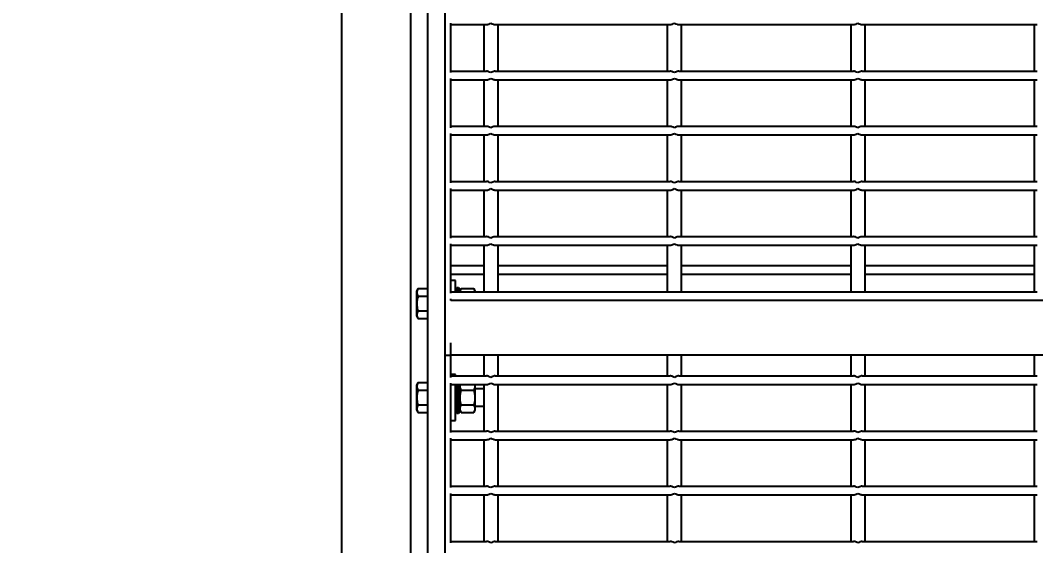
# Model space of a CAD drawing. Header units: millimetres. Extents: x 1293 to 41893, y 1011 to 26911.
# Drawn here: x 16047 to 16610, y 11482 to 11773 of the extents above; entities that cross this region are included whole.
import ezdxf

# ---------------------------------------------------------------- set-up
doc = ezdxf.new("R2010")
doc.units = ezdxf.units.MM
doc.header["$LTSCALE"] = 50
doc.layers.add('CAPA_1', color=7, linetype='Continuous')
doc.layers.add('PASILLOS', color=2, linetype='Continuous')
doc.styles.add('SLDTEXTSTYLE0', font='TXT', dxfattribs={"width": 0.75})
doc.dimstyles.new('SLDDIMSTYLE0', dxfattribs={"dimtxt": 100, "dimasz": 100, "dimexe": 0, "dimexo": 0.0625, "dimgap": 25, "dimtad": 2, "dimdec": 0, "dimrnd": 1e-09, "dimzin": 12, "dimdsep": 46, "dimtxsty": 'SLDTEXTSTYLE0', "dimsah": 1, "dimcen": 0.09, "dimadec": 0, "dimazin": 3, "dimtfac": 1, "dimtdec": 0, "dimtofl": 0, "dimtmove": 0, "dimatfit": 3, "dimfxl": 1, "dimfrac": 2, "dimtolj": 1, "dimtzin": 12, "dimarcsym": 0})

# ---------------------------------------------------------------- blocks, each defined once
blk = doc.blocks.new('_D_16')
at = {"layer": 'CAPA_1', "transparency": 16777216}
for p, q in [((18069.94, 13667.83), (18069.94, 9974.87)), ((7974.69, 13667.35), (7974.69, 9974.87)), ((7974.69, 10024.87), (18069.94, 10024.87))]:
    blk.add_line(p, q, dxfattribs=at)
for points in [[(7974.69, 10024.87), (8074.69, 10009.48), (8074.69, 10040.25)], [(18069.94, 10024.87), (17969.94, 10040.25), (17969.94, 10009.48)]]:
    blk.add_solid(points, dxfattribs=at)
at = {"layer": 'CAPA_1', "transparency": 16777216, "insert": (12837.59, 10153.77), "char_height": 100, "attachment_point": 1, "style": 'SLDTEXTSTYLE0'}
blk.add_mtext('10095', dxfattribs=at)

msp = doc.modelspace()

# ---------------------------------------------------------------- linework, layer by layer
at = {"layer": 'PASILLOS', "linetype": 'Continuous', "lineweight": 25}
for p, q in [((16225.4878232, 10630.9617267), (16225.4878232, 13564.8575629)), ((16263.5878232, 10630.9617267), (16263.5878232, 13564.8575629)), ((16282.6378232, 10631.1549312), (16282.6378232, 13425.832389)), ((16273.1128232, 10980.2954876), (16273.1128232, 12113.9323914)), ((16285.8178232, 11743.7719755), (16285.8178232, 11771.1369755)), ((16285.8178232, 11770.3432255), (16305.6615732, 11770.3432255)), ((16304.0740732, 11770.3432255), (16304.0740732, 11744.5657255)), ((16310.4240732, 11770.3432255), (16407.2615732, 11770.3432255)), ((16312.0115732, 11744.5657255), (16312.0115732, 11770.3432255)), ((16405.6740732, 11770.3432255), (16405.6740732, 11744.5657255)), ((16412.0240732, 11770.3432255), (16508.8615732, 11770.3432255)), ((16413.6115732, 11744.5657255), (16413.6115732, 11770.3432255)), ((16507.2740732, 11770.3432255), (16507.2740732, 11744.5657255)), ((16513.6240732, 11770.3432255), (16610.4615732, 11770.3432255)), ((16515.2115732, 11744.5657255), (16515.2115732, 11770.3432255)), ((16608.8740732, 11770.3432255), (16608.8740732, 11744.5657255)), ((16285.8178232, 11744.5657255), (16305.6615732, 11744.5657255)), ((16285.8178232, 11713.2319755), (16285.8178232, 11740.5969755)), ((16285.8178232, 11739.8032255), (16305.6615732, 11739.8032255)), ((16304.0740732, 11739.8032255), (16304.0740732, 11714.0257255)), ((16310.4240732, 11744.5657255), (16407.2615732, 11744.5657255)), ((16310.4240732, 11739.8032255), (16407.2615732, 11739.8032255)), ((16312.0115732, 11714.0257255), (16312.0115732, 11739.8032255)), ((16405.6740732, 11739.8032255), (16405.6740732, 11714.0257255)), ((16412.0240732, 11744.5657255), (16508.8615732, 11744.5657255)), ((16412.0240732, 11739.8032255), (16508.8615732, 11739.8032255)), ((16413.6115732, 11714.0257255), (16413.6115732, 11739.8032255)), ((16507.2740732, 11739.8032255), (16507.2740732, 11714.0257255)), ((16513.6240732, 11744.5657255), (16610.4615732, 11744.5657255)), ((16513.6240732, 11739.8032255), (16610.4615732, 11739.8032255)), ((16515.2115732, 11714.0257255), (16515.2115732, 11739.8032255)), ((16608.8740732, 11739.8032255), (16608.8740732, 11714.0257255)), ((16285.8178232, 11714.0257255), (16305.6615732, 11714.0257255)), ((16310.4240732, 11714.0257255), (16407.2615732, 11714.0257255)), ((16412.0240732, 11714.0257255), (16508.8615732, 11714.0257255)), ((16513.6240732, 11714.0257255), (16610.4615732, 11714.0257255)), ((16285.8178232, 11682.6919755), (16285.8178232, 11710.0569755)), ((16285.8178232, 11709.2632255), (16305.6615732, 11709.2632255)), ((16304.0740732, 11709.2632255), (16304.0740732, 11683.4857255)), ((16310.4240732, 11709.2632255), (16407.2615732, 11709.2632255)), ((16312.0115732, 11683.4857255), (16312.0115732, 11709.2632255)), ((16405.6740732, 11709.2632255), (16405.6740732, 11683.4857255)), ((16412.0240732, 11709.2632255), (16508.8615732, 11709.2632255)), ((16413.6115732, 11683.4857255), (16413.6115732, 11709.2632255)), ((16507.2740732, 11709.2632255), (16507.2740732, 11683.4857255)), ((16513.6240732, 11709.2632255), (16610.4615732, 11709.2632255)), ((16515.2115732, 11683.4857255), (16515.2115732, 11709.2632255)), ((16608.8740732, 11709.2632255), (16608.8740732, 11683.4857255)), ((16285.8178232, 11683.4857255), (16305.6615732, 11683.4857255)), ((16310.4240732, 11683.4857255), (16407.2615732, 11683.4857255)), ((16412.0240732, 11683.4857255), (16508.8615732, 11683.4857255)), ((16513.6240732, 11683.4857255), (16610.4615732, 11683.4857255)), ((16285.8178232, 11652.1519755), (16285.8178232, 11679.5169755)), ((16285.8178232, 11678.7232255), (16305.6615732, 11678.7232255)), ((16304.0740732, 11678.7232255), (16304.0740732, 11652.9457255)), ((16310.4240732, 11678.7232255), (16407.2615732, 11678.7232255)), ((16312.0115732, 11652.9457255), (16312.0115732, 11678.7232255)), ((16405.6740732, 11678.7232255), (16405.6740732, 11652.9457255)), ((16412.0240732, 11678.7232255), (16508.8615732, 11678.7232255)), ((16413.6115732, 11652.9457255), (16413.6115732, 11678.7232255)), ((16507.2740732, 11678.7232255), (16507.2740732, 11652.9457255)), ((16513.6240732, 11678.7232255), (16610.4615732, 11678.7232255)), ((16515.2115732, 11652.9457255), (16515.2115732, 11678.7232255)), ((16608.8740732, 11678.7232255), (16608.8740732, 11652.9457255)), ((16285.8178232, 11652.9457255), (16305.6615732, 11652.9457255)), ((16310.4240732, 11652.9457255), (16407.2615732, 11652.9457255)), ((16412.0240732, 11652.9457255), (16508.8615732, 11652.9457255)), ((16513.6240732, 11652.9457255), (16610.4615732, 11652.9457255)), ((16285.8178232, 11621.6119755), (16285.8178232, 11648.9769755)), ((16285.8178232, 11648.1832255), (16305.6615732, 11648.1832255)), ((16304.0740732, 11648.1832255), (16304.0740732, 11622.4057255)), ((16310.4240732, 11648.1832255), (16407.2615732, 11648.1832255)), ((16312.0115732, 11622.4057255), (16312.0115732, 11648.1832255)), ((16405.6740732, 11648.1832255), (16405.6740732, 11622.4057255)), ((16412.0240732, 11648.1832255), (16508.8615732, 11648.1832255)), ((16413.6115732, 11622.4057255), (16413.6115732, 11648.1832255)), ((16507.2740732, 11648.1832255), (16507.2740732, 11622.4057255)), ((16513.6240732, 11648.1832255), (16610.4615732, 11648.1832255)), ((16515.2115732, 11622.4057255), (16515.2115732, 11648.1832255)), ((16608.8740732, 11648.1832255), (16608.8740732, 11622.4057255)), ((16285.8178232, 11636.9123926), (16304.0740732, 11636.9123926)), ((16312.0115732, 11636.9123926), (16405.6740732, 11636.9123926)), ((16413.6115732, 11636.9123926), (16507.2740732, 11636.9123926)), ((16515.2115732, 11636.9123926), (16608.8740732, 11636.9123926)), ((16285.8178232, 11632.1498926), (16304.0740732, 11632.1498926)), ((16288.3528232, 11628.6057255), (16285.8178232, 11628.6057255)), ((16288.3528232, 11622.4057255), (16288.3528232, 11628.6057255)), ((16312.0115732, 11632.1498926), (16405.6740732, 11632.1498926)), ((16413.6115732, 11632.1498926), (16507.2740732, 11632.1498926)), ((16515.2115732, 11632.1498926), (16608.8740732, 11632.1498926)), ((16267.6133756, 11624.1546175), (16266.7628232, 11622.6814175)), ((16266.7628232, 11622.6814175), (16266.7628232, 11615.9057255)), ((16267.6133756, 11624.1546175), (16273.1128232, 11624.1546175)), ((16285.8178232, 11622.4057255), (16305.6615732, 11622.4057255)), ((16289.1465732, 11624.5357255), (16288.3528232, 11623.7419755)), ((16290.0990732, 11624.5357255), (16289.1465732, 11624.5357255)), ((16289.1465732, 11624.5357255), (16289.1465732, 11622.4057255)), ((16290.8928232, 11623.7419755), (16290.0990732, 11624.5357255)), ((16290.0990732, 11622.4057255), (16290.0990732, 11624.5357255)), ((16291.571719, 11624.1607255), (16290.8928232, 11622.9848435)), ((16290.8928232, 11623.7419755), (16290.8928232, 11622.4057255)), ((16290.9896369, 11622.4057255), (16291.571719, 11624.1607255)), ((16291.571719, 11624.1607255), (16298.5483024, 11624.1607255)), ((16299.2271982, 11622.9848435), (16298.5483024, 11624.1607255)), ((16299.2271982, 11622.4057255), (16299.2271982, 11622.9848435)), ((16305.6615732, 11622.4057255), (16310.4240732, 11622.4057255)), ((16310.4240732, 11622.4057255), (16407.2615732, 11622.4057255)), ((16407.2615732, 11622.4057255), (16412.0240732, 11622.4057255)), ((16412.0240732, 11622.4057255), (16508.8615732, 11622.4057255)), ((16508.8615732, 11622.4057255), (16513.6240732, 11622.4057255)), ((16513.6240732, 11622.4057255), (16610.4615732, 11622.4057255)), ((16266.7628232, 11615.9057255), (16266.7628232, 11609.1300336)), ((16267.6133756, 11620.0301715), (16273.1128232, 11620.0301715)), ((16285.8178232, 11617.6432255), (16285.8178232, 11618.4369755)), ((17041.4678232, 11617.6432255), (16285.8178232, 11617.6432255)), ((16267.6133756, 11611.7812795), (16273.1128232, 11611.7812795)), ((16266.7628232, 11609.1300336), (16267.6133756, 11607.6568336)), ((16267.6133756, 11607.6568336), (16273.1128232, 11607.6568336)), ((16285.8178232, 11587.3257255), (16285.8178232, 11594.1577255)), ((16282.6378232, 11587.3257255), (16285.8178232, 11587.3257255)), ((17041.4678232, 11587.3257255), (16285.8178232, 11587.3257255)), ((16285.8178232, 11575.0386426), (16285.8178232, 11587.3257255)), ((16304.0740732, 11587.3257255), (16304.0740732, 11575.8323926)), ((16312.0115732, 11575.8323926), (16312.0115732, 11587.3257255)), ((16405.6740732, 11587.3257255), (16405.6740732, 11575.8323926)), ((16413.6115732, 11575.8323926), (16413.6115732, 11587.3257255)), ((16507.2740732, 11587.3257255), (16507.2740732, 11575.8323926)), ((16515.2115732, 11575.8323926), (16515.2115732, 11587.3257255)), ((16608.8740732, 11587.3257255), (16608.8740732, 11575.8323926)), ((16288.3528232, 11576.5923926), (16285.8178232, 11576.5923926)), ((16288.3528232, 11575.8323926), (16288.3528232, 11576.5923926)), ((16267.6133756, 11572.1412846), (16266.7628232, 11570.6680846)), ((16266.7628232, 11570.6680846), (16266.7628232, 11563.8923926)), ((16267.6133756, 11572.1412846), (16273.1128232, 11572.1412846)), ((16285.8178232, 11575.8323926), (16305.6615732, 11575.8323926)), ((16285.8178232, 11544.4986426), (16285.8178232, 11571.8636426)), ((16285.8178232, 11571.0698926), (16305.6615732, 11571.0698926)), ((16288.3528232, 11551.1923926), (16288.3528232, 11571.0698926)), ((16289.1465732, 11571.0698926), (16289.1465732, 11563.8923926)), ((16290.0990732, 11563.8923926), (16290.0990732, 11571.0698926)), ((16290.949624, 11571.0698926), (16290.8928232, 11570.9715106)), ((16290.8928232, 11571.0698926), (16290.8928232, 11563.8923926)), ((16299.2271982, 11570.9715106), (16299.1703973, 11571.0698926)), ((16299.2271982, 11556.8132746), (16299.2271982, 11570.9715106)), ((16304.0740732, 11571.0698926), (16304.0740732, 11545.2923926)), ((16310.4240732, 11575.8323926), (16407.2615732, 11575.8323926)), ((16310.4240732, 11571.0698926), (16407.2615732, 11571.0698926)), ((16312.0115732, 11545.2923926), (16312.0115732, 11571.0698926)), ((16405.6740732, 11571.0698926), (16405.6740732, 11545.2923926)), ((16412.0240732, 11575.8323926), (16508.8615732, 11575.8323926)), ((16412.0240732, 11571.0698926), (16508.8615732, 11571.0698926)), ((16413.6115732, 11545.2923926), (16413.6115732, 11571.0698926)), ((16507.2740732, 11571.0698926), (16507.2740732, 11545.2923926)), ((16513.6240732, 11575.8323926), (16610.4615732, 11575.8323926)), ((16513.6240732, 11571.0698926), (16610.4615732, 11571.0698926)), ((16515.2115732, 11545.2923926), (16515.2115732, 11571.0698926)), ((16608.8740732, 11571.0698926), (16608.8740732, 11545.2923926)), ((16267.6133756, 11568.0168386), (16273.1128232, 11568.0168386)), ((16291.5664341, 11568.0107441), (16298.5535872, 11568.0107441)), ((16304.0740732, 11568.6548926), (16299.2271982, 11568.6548926)), ((16266.7628232, 11563.8923926), (16266.7628232, 11557.1167006)), ((16267.6133756, 11559.7679466), (16273.1128232, 11559.7679466)), ((16289.1465732, 11563.8923926), (16288.3528232, 11563.8923926)), ((16289.1465732, 11563.8532587), (16288.3528232, 11563.8470087)), ((16288.3528232, 11563.8306898), (16289.1465732, 11563.8244398)), ((16290.0990732, 11563.8923926), (16289.1465732, 11563.8923926)), ((16289.1465732, 11563.8532587), (16290.0990732, 11563.8532587)), ((16289.1465732, 11563.8244398), (16289.1465732, 11555.2623926)), ((16290.0990732, 11563.8244398), (16289.1465732, 11563.8244398)), ((16290.8928232, 11563.8923926), (16290.0990732, 11563.8923926)), ((16290.8928232, 11563.8470087), (16290.0990732, 11563.8532587)), ((16290.0990732, 11563.8244398), (16290.8928232, 11563.8306898)), ((16290.0990732, 11555.2623926), (16290.0990732, 11563.8244398)), ((16290.8928232, 11563.8366515), (16290.8928232, 11563.8306898)), ((16290.8928232, 11563.8306898), (16290.8928232, 11556.0561426)), ((16291.5664341, 11559.7740411), (16298.5535872, 11559.7740411)), ((16266.7628232, 11557.1167006), (16267.6133756, 11555.6435006)), ((16267.6133756, 11555.6435006), (16273.1128232, 11555.6435006)), ((16288.3528232, 11556.0561426), (16289.1465732, 11555.2623926)), ((16289.1465732, 11555.2623926), (16290.0990732, 11555.2623926)), ((16290.0990732, 11555.2623926), (16290.8928232, 11556.0561426)), ((16290.8928232, 11556.8132746), (16291.571719, 11555.6373926)), ((16291.571719, 11555.6373926), (16298.5483024, 11555.6373926)), ((16298.5483024, 11555.6373926), (16299.2271982, 11556.8132746)), ((16299.2271982, 11559.1298926), (16304.0740732, 11559.1298926)), ((16285.8178232, 11551.1923926), (16288.3528232, 11551.1923926)), ((16285.8178232, 11545.2923926), (16305.6615732, 11545.2923926)), ((16310.4240732, 11545.2923926), (16407.2615732, 11545.2923926)), ((16412.0240732, 11545.2923926), (16508.8615732, 11545.2923926)), ((16513.6240732, 11545.2923926), (16610.4615732, 11545.2923926)), ((16285.8178232, 11513.9586426), (16285.8178232, 11541.3236426)), ((16285.8178232, 11540.5298926), (16305.6615732, 11540.5298926)), ((16304.0740732, 11540.5298926), (16304.0740732, 11514.7523926)), ((16310.4240732, 11540.5298926), (16407.2615732, 11540.5298926)), ((16312.0115732, 11514.7523926), (16312.0115732, 11540.5298926)), ((16405.6740732, 11540.5298926), (16405.6740732, 11514.7523926)), ((16412.0240732, 11540.5298926), (16508.8615732, 11540.5298926)), ((16413.6115732, 11514.7523926), (16413.6115732, 11540.5298926)), ((16507.2740732, 11540.5298926), (16507.2740732, 11514.7523926)), ((16513.6240732, 11540.5298926), (16610.4615732, 11540.5298926)), ((16515.2115732, 11514.7523926), (16515.2115732, 11540.5298926)), ((16608.8740732, 11540.5298926), (16608.8740732, 11514.7523926)), ((16285.8178232, 11514.7523926), (16305.6615732, 11514.7523926)), ((16310.4240732, 11514.7523926), (16407.2615732, 11514.7523926)), ((16412.0240732, 11514.7523926), (16508.8615732, 11514.7523926)), ((16513.6240732, 11514.7523926), (16610.4615732, 11514.7523926)), ((16285.8178232, 11483.4186426), (16285.8178232, 11510.7836426)), ((16285.8178232, 11509.9898926), (16305.6615732, 11509.9898926)), ((16304.0740732, 11509.9898926), (16304.0740732, 11484.2123926)), ((16310.4240732, 11509.9898926), (16407.2615732, 11509.9898926)), ((16312.0115732, 11484.2123926), (16312.0115732, 11509.9898926)), ((16405.6740732, 11509.9898926), (16405.6740732, 11484.2123926)), ((16412.0240732, 11509.9898926), (16508.8615732, 11509.9898926)), ((16413.6115732, 11484.2123926), (16413.6115732, 11509.9898926)), ((16507.2740732, 11509.9898926), (16507.2740732, 11484.2123926)), ((16513.6240732, 11509.9898926), (16610.4615732, 11509.9898926)), ((16515.2115732, 11484.2123926), (16515.2115732, 11509.9898926)), ((16608.8740732, 11509.9898926), (16608.8740732, 11484.2123926)), ((16285.8178232, 11484.2123926), (16305.6615732, 11484.2123926)), ((16310.4240732, 11484.2123926), (16407.2615732, 11484.2123926)), ((16412.0240732, 11484.2123926), (16508.8615732, 11484.2123926)), ((16513.6240732, 11484.2123926), (16610.4615732, 11484.2123926))]:
    msp.add_line(p, q, dxfattribs=at)
for points, knots in [([(16305.6615732, 11770.3432255), (16305.788376, 11770.3530677), (16306.2042281, 11770.3853451), (16307.0068173, 11770.6775562), (16307.6838178, 11770.9764166), (16308.0389892, 11771.1352609), (16308.0428232, 11771.1369755)], [0, 0, 0, 0, 0.1723614537, 0.5652622383, 0.9953071929, 1, 1, 1, 1]), ([(16308.0428232, 11771.1369755), (16308.046657, 11771.135261), (16308.5265646, 11770.9206397), (16309.239838, 11770.6022337), (16310.0238008, 11770.3677168), (16310.3249339, 11770.3492915), (16310.4240732, 11770.3432255)], [0, 0, 0, 0, 0.00469712726, 0.5879730072, 0.8643521995, 1, 1, 1, 1]), ([(16407.2615732, 11770.3432255), (16407.388376, 11770.3530677), (16407.8042281, 11770.3853451), (16408.6068173, 11770.6775562), (16409.2838178, 11770.9764166), (16409.6389892, 11771.1352609), (16409.6428232, 11771.1369755)], [0, 0, 0, 0, 0.1723614537, 0.5652622384, 0.9953071929, 1, 1, 1, 1]), ([(16409.6428232, 11771.1369755), (16409.646657, 11771.135261), (16410.1265646, 11770.9206397), (16410.839838, 11770.6022337), (16411.6238008, 11770.3677168), (16411.9249339, 11770.3492915), (16412.0240732, 11770.3432255)], [0, 0, 0, 0, 0.0046971273, 0.5879730073, 0.8643521995, 1, 1, 1, 1]), ([(16508.8615732, 11770.3432255), (16508.988376, 11770.3530677), (16509.4042281, 11770.3853451), (16510.2068173, 11770.6775562), (16510.8838178, 11770.9764166), (16511.2389892, 11771.1352609), (16511.2428232, 11771.1369755)], [0, 0, 0, 0, 0.1723614537, 0.5652622384, 0.9953071929, 1, 1, 1, 1]), ([(16511.2428232, 11771.1369755), (16511.246657, 11771.135261), (16511.7265646, 11770.9206397), (16512.439838, 11770.6022337), (16513.2238008, 11770.3677168), (16513.5249339, 11770.3492915), (16513.6240732, 11770.3432255)], [0, 0, 0, 0, 0.0046971273, 0.5879730074, 0.8643521995, 1, 1, 1, 1]), ([(16308.0428232, 11743.7719755), (16308.0389893, 11743.7736901), (16307.5590818, 11743.9883114), (16306.8458083, 11744.3067174), (16306.0618455, 11744.5412342), (16305.7607124, 11744.5596595), (16305.6615732, 11744.5657255)], [0, 0, 0, 0, 0.0046971273, 0.5879730072, 0.8643521995, 1, 1, 1, 1]), ([(16305.6615732, 11739.8032255), (16305.788376, 11739.8130677), (16306.2042281, 11739.8453451), (16307.0068173, 11740.1375562), (16307.6838178, 11740.4364166), (16308.0389892, 11740.5952609), (16308.0428232, 11740.5969755)], [0, 0, 0, 0, 0.1723614537, 0.5652622383, 0.9953071929, 1, 1, 1, 1]), ([(16310.4240732, 11744.5657255), (16310.2972703, 11744.5558834), (16309.8814182, 11744.5236059), (16309.078829, 11744.2313948), (16308.4018285, 11743.9325344), (16308.0466571, 11743.7736902), (16308.0428232, 11743.7719755)], [0, 0, 0, 0, 0.1723614537, 0.5652622383, 0.9953071929, 1, 1, 1, 1]), ([(16308.0428232, 11740.5969755), (16308.046657, 11740.595261), (16308.5265646, 11740.3806397), (16309.239838, 11740.0622337), (16310.0238008, 11739.8277168), (16310.3249339, 11739.8092915), (16310.4240732, 11739.8032255)], [0, 0, 0, 0, 0.0046971273, 0.5879730072, 0.8643521995, 1, 1, 1, 1]), ([(16409.6428232, 11743.7719755), (16409.6389893, 11743.7736901), (16409.1590818, 11743.9883114), (16408.4458083, 11744.3067174), (16407.6618455, 11744.5412342), (16407.3607124, 11744.5596595), (16407.2615732, 11744.5657255)], [0, 0, 0, 0, 0.0046971273, 0.5879730072, 0.8643521995, 1, 1, 1, 1]), ([(16407.2615732, 11739.8032255), (16407.388376, 11739.8130677), (16407.8042281, 11739.8453451), (16408.6068173, 11740.1375562), (16409.2838178, 11740.4364166), (16409.6389892, 11740.5952609), (16409.6428232, 11740.5969755)], [0, 0, 0, 0, 0.1723614537, 0.5652622384, 0.9953071929, 1, 1, 1, 1]), ([(16412.0240732, 11744.5657255), (16411.8972703, 11744.5558834), (16411.4814182, 11744.5236059), (16410.678829, 11744.2313948), (16410.0018285, 11743.9325344), (16409.6466571, 11743.7736902), (16409.6428232, 11743.7719755)], [0, 0, 0, 0, 0.1723614537, 0.5652622383, 0.9953071929, 1, 1, 1, 1]), ([(16409.6428232, 11740.5969755), (16409.646657, 11740.595261), (16410.1265646, 11740.3806397), (16410.839838, 11740.0622337), (16411.6238008, 11739.8277168), (16411.9249339, 11739.8092915), (16412.0240732, 11739.8032255)], [0, 0, 0, 0, 0.0046971273, 0.5879730073, 0.8643521995, 1, 1, 1, 1]), ([(16511.2428232, 11743.7719755), (16511.2389893, 11743.7736901), (16510.7590818, 11743.9883114), (16510.0458083, 11744.3067174), (16509.2618455, 11744.5412342), (16508.9607124, 11744.5596595), (16508.8615732, 11744.5657255)], [0, 0, 0, 0, 0.0046971273, 0.5879730073, 0.8643521995, 1, 1, 1, 1]), ([(16508.8615732, 11739.8032255), (16508.988376, 11739.8130677), (16509.4042281, 11739.8453451), (16510.2068173, 11740.1375562), (16510.8838178, 11740.4364166), (16511.2389892, 11740.5952609), (16511.2428232, 11740.5969755)], [0, 0, 0, 0, 0.1723614537, 0.56526223839, 0.99530719289, 1, 1, 1, 1]), ([(16513.6240732, 11744.5657255), (16513.4972703, 11744.5558834), (16513.0814182, 11744.5236059), (16512.278829, 11744.2313948), (16511.6018285, 11743.9325344), (16511.2466571, 11743.7736902), (16511.2428232, 11743.7719755)], [0, 0, 0, 0, 0.17236145369, 0.56526223838, 0.99530719289, 1, 1, 1, 1]), ([(16511.2428232, 11740.5969755), (16511.246657, 11740.595261), (16511.7265646, 11740.3806397), (16512.439838, 11740.0622337), (16513.2238008, 11739.8277168), (16513.5249339, 11739.8092915), (16513.6240732, 11739.8032255)], [0, 0, 0, 0, 0.0046971273, 0.5879730074, 0.8643521995, 1, 1, 1, 1]), ([(16308.0428232, 11713.2319755), (16308.0389893, 11713.2336901), (16307.5590818, 11713.4483114), (16306.8458083, 11713.7667174), (16306.0618455, 11714.0012342), (16305.7607124, 11714.0196595), (16305.6615732, 11714.0257255)], [0, 0, 0, 0, 0.0046971273, 0.5879730072, 0.8643521995, 1, 1, 1, 1]), ([(16310.4240732, 11714.0257255), (16310.2972703, 11714.0158834), (16309.8814182, 11713.9836059), (16309.078829, 11713.6913948), (16308.4018285, 11713.3925344), (16308.0466571, 11713.2336902), (16308.0428232, 11713.2319755)], [0, 0, 0, 0, 0.1723614537, 0.5652622383, 0.9953071929, 1, 1, 1, 1]), ([(16409.6428232, 11713.2319755), (16409.6389893, 11713.2336901), (16409.1590818, 11713.4483114), (16408.4458083, 11713.7667174), (16407.6618455, 11714.0012342), (16407.3607124, 11714.0196595), (16407.2615732, 11714.0257255)], [0, 0, 0, 0, 0.0046971273, 0.5879730072, 0.8643521995, 1, 1, 1, 1]), ([(16412.0240732, 11714.0257255), (16411.8972703, 11714.0158834), (16411.4814182, 11713.9836059), (16410.678829, 11713.6913948), (16410.0018285, 11713.3925344), (16409.6466571, 11713.2336902), (16409.6428232, 11713.2319755)], [0, 0, 0, 0, 0.1723614537, 0.5652622383, 0.9953071929, 1, 1, 1, 1]), ([(16511.2428232, 11713.2319755), (16511.2389893, 11713.2336901), (16510.7590818, 11713.4483114), (16510.0458083, 11713.7667174), (16509.2618455, 11714.0012342), (16508.9607124, 11714.0196595), (16508.8615732, 11714.0257255)], [0, 0, 0, 0, 0.0046971273, 0.5879730073, 0.8643521995, 1, 1, 1, 1]), ([(16513.6240732, 11714.0257255), (16513.4972703, 11714.0158834), (16513.0814182, 11713.9836059), (16512.278829, 11713.6913948), (16511.6018285, 11713.3925344), (16511.2466571, 11713.2336902), (16511.2428232, 11713.2319755)], [0, 0, 0, 0, 0.1723614537, 0.5652622384, 0.9953071929, 1, 1, 1, 1]), ([(16305.6615732, 11709.2632255), (16305.788376, 11709.2730677), (16306.2042281, 11709.3053451), (16307.0068173, 11709.5975562), (16307.6838178, 11709.8964166), (16308.0389892, 11710.0552609), (16308.0428232, 11710.0569755)], [0, 0, 0, 0, 0.1723614537, 0.5652622383, 0.9953071929, 1, 1, 1, 1]), ([(16308.0428232, 11710.0569755), (16308.046657, 11710.055261), (16308.5265646, 11709.8406397), (16309.239838, 11709.5222337), (16310.0238008, 11709.2877168), (16310.3249339, 11709.2692915), (16310.4240732, 11709.2632255)], [0, 0, 0, 0, 0.0046971273, 0.5879730072, 0.8643521995, 1, 1, 1, 1]), ([(16407.2615732, 11709.2632255), (16407.388376, 11709.2730677), (16407.8042281, 11709.3053451), (16408.6068173, 11709.5975562), (16409.2838178, 11709.8964166), (16409.6389892, 11710.0552609), (16409.6428232, 11710.0569755)], [0, 0, 0, 0, 0.1723614537, 0.5652622384, 0.9953071929, 1, 1, 1, 1]), ([(16409.6428232, 11710.0569755), (16409.646657, 11710.055261), (16410.1265646, 11709.8406397), (16410.839838, 11709.5222337), (16411.6238008, 11709.2877168), (16411.9249339, 11709.2692915), (16412.0240732, 11709.2632255)], [0, 0, 0, 0, 0.0046971273, 0.5879730073, 0.8643521995, 1, 1, 1, 1]), ([(16508.8615732, 11709.2632255), (16508.988376, 11709.2730677), (16509.4042281, 11709.3053451), (16510.2068173, 11709.5975562), (16510.8838178, 11709.8964166), (16511.2389892, 11710.0552609), (16511.2428232, 11710.0569755)], [0, 0, 0, 0, 0.1723614537, 0.5652622384, 0.9953071929, 1, 1, 1, 1]), ([(16511.2428232, 11710.0569755), (16511.246657, 11710.055261), (16511.7265646, 11709.8406397), (16512.439838, 11709.5222337), (16513.2238008, 11709.2877168), (16513.5249339, 11709.2692915), (16513.6240732, 11709.2632255)], [0, 0, 0, 0, 0.0046971273, 0.5879730074, 0.8643521995, 1, 1, 1, 1]), ([(16308.0428232, 11682.6919755), (16308.0389893, 11682.6936901), (16307.5590818, 11682.9083114), (16306.8458083, 11683.2267174), (16306.0618455, 11683.4612342), (16305.7607124, 11683.4796595), (16305.6615732, 11683.4857255)], [0, 0, 0, 0, 0.0046971273, 0.5879730072, 0.8643521995, 1, 1, 1, 1]), ([(16310.4240732, 11683.4857255), (16310.2972703, 11683.4758834), (16309.8814182, 11683.4436059), (16309.078829, 11683.1513948), (16308.4018285, 11682.8525344), (16308.0466571, 11682.6936902), (16308.0428232, 11682.6919755)], [0, 0, 0, 0, 0.1723614537, 0.5652622383, 0.9953071929, 1, 1, 1, 1]), ([(16409.6428232, 11682.6919755), (16409.6389893, 11682.6936901), (16409.1590818, 11682.9083114), (16408.4458083, 11683.2267174), (16407.6618455, 11683.4612342), (16407.3607124, 11683.4796595), (16407.2615732, 11683.4857255)], [0, 0, 0, 0, 0.0046971273, 0.5879730072, 0.8643521995, 1, 1, 1, 1]), ([(16412.0240732, 11683.4857255), (16411.8972703, 11683.4758834), (16411.4814182, 11683.4436059), (16410.678829, 11683.1513948), (16410.0018285, 11682.8525344), (16409.6466571, 11682.6936902), (16409.6428232, 11682.6919755)], [0, 0, 0, 0, 0.1723614537, 0.5652622383, 0.9953071929, 1, 1, 1, 1]), ([(16511.2428232, 11682.6919755), (16511.2389893, 11682.6936901), (16510.7590818, 11682.9083114), (16510.0458083, 11683.2267174), (16509.2618455, 11683.4612342), (16508.9607124, 11683.4796595), (16508.8615732, 11683.4857255)], [0, 0, 0, 0, 0.0046971273, 0.5879730073, 0.8643521995, 1, 1, 1, 1]), ([(16513.6240732, 11683.4857255), (16513.4972703, 11683.4758834), (16513.0814182, 11683.4436059), (16512.278829, 11683.1513948), (16511.6018285, 11682.8525344), (16511.2466571, 11682.6936902), (16511.2428232, 11682.6919755)], [0, 0, 0, 0, 0.1723614537, 0.5652622384, 0.9953071929, 1, 1, 1, 1]), ([(16305.6615732, 11678.7232255), (16305.788376, 11678.7330677), (16306.2042281, 11678.7653451), (16307.0068173, 11679.0575562), (16307.6838178, 11679.3564166), (16308.0389892, 11679.5152609), (16308.0428232, 11679.5169755)], [0, 0, 0, 0, 0.1723614537, 0.5652622383, 0.9953071929, 1, 1, 1, 1]), ([(16308.0428232, 11679.5169755), (16308.046657, 11679.515261), (16308.5265646, 11679.3006397), (16309.239838, 11678.9822337), (16310.0238008, 11678.7477168), (16310.3249339, 11678.7292915), (16310.4240732, 11678.7232255)], [0, 0, 0, 0, 0.0046971273, 0.5879730072, 0.8643521995, 1, 1, 1, 1]), ([(16407.2615732, 11678.7232255), (16407.388376, 11678.7330677), (16407.8042281, 11678.7653451), (16408.6068173, 11679.0575562), (16409.2838178, 11679.3564166), (16409.6389892, 11679.5152609), (16409.6428232, 11679.5169755)], [0, 0, 0, 0, 0.1723614537, 0.5652622384, 0.9953071929, 1, 1, 1, 1]), ([(16409.6428232, 11679.5169755), (16409.646657, 11679.515261), (16410.1265646, 11679.3006397), (16410.839838, 11678.9822337), (16411.6238008, 11678.7477168), (16411.9249339, 11678.7292915), (16412.0240732, 11678.7232255)], [0, 0, 0, 0, 0.0046971273, 0.5879730073, 0.8643521995, 1, 1, 1, 1]), ([(16508.8615732, 11678.7232255), (16508.988376, 11678.7330677), (16509.4042281, 11678.7653451), (16510.2068173, 11679.0575562), (16510.8838178, 11679.3564166), (16511.2389892, 11679.5152609), (16511.2428232, 11679.5169755)], [0, 0, 0, 0, 0.1723614537, 0.5652622384, 0.9953071929, 1, 1, 1, 1]), ([(16511.2428232, 11679.5169755), (16511.246657, 11679.515261), (16511.7265646, 11679.3006397), (16512.439838, 11678.9822337), (16513.2238008, 11678.7477168), (16513.5249339, 11678.7292915), (16513.6240732, 11678.7232255)], [0, 0, 0, 0, 0.0046971273, 0.5879730074, 0.8643521995, 1, 1, 1, 1]), ([(16308.0428232, 11652.1519755), (16308.0389893, 11652.1536901), (16307.5590818, 11652.3683114), (16306.8458083, 11652.6867174), (16306.0618455, 11652.9212342), (16305.7607124, 11652.9396595), (16305.6615732, 11652.9457255)], [0, 0, 0, 0, 0.0046971273, 0.5879730072, 0.8643521995, 1, 1, 1, 1]), ([(16310.4240732, 11652.9457255), (16310.2972703, 11652.9358834), (16309.8814182, 11652.9036059), (16309.078829, 11652.6113948), (16308.4018285, 11652.3125344), (16308.0466571, 11652.1536902), (16308.0428232, 11652.1519755)], [0, 0, 0, 0, 0.1723614537, 0.5652622383, 0.9953071929, 1, 1, 1, 1]), ([(16409.6428232, 11652.1519755), (16409.6389893, 11652.1536901), (16409.1590818, 11652.3683114), (16408.4458083, 11652.6867174), (16407.6618455, 11652.9212342), (16407.3607124, 11652.9396595), (16407.2615732, 11652.9457255)], [0, 0, 0, 0, 0.0046971273, 0.5879730072, 0.8643521995, 1, 1, 1, 1]), ([(16412.0240732, 11652.9457255), (16411.8972703, 11652.9358834), (16411.4814182, 11652.9036059), (16410.678829, 11652.6113948), (16410.0018285, 11652.3125344), (16409.6466571, 11652.1536902), (16409.6428232, 11652.1519755)], [0, 0, 0, 0, 0.1723614537, 0.5652622383, 0.9953071929, 1, 1, 1, 1]), ([(16511.2428232, 11652.1519755), (16511.2389893, 11652.1536901), (16510.7590818, 11652.3683114), (16510.0458083, 11652.6867174), (16509.2618455, 11652.9212342), (16508.9607124, 11652.9396595), (16508.8615732, 11652.9457255)], [0, 0, 0, 0, 0.0046971273, 0.5879730073, 0.8643521995, 1, 1, 1, 1]), ([(16513.6240732, 11652.9457255), (16513.4972703, 11652.9358834), (16513.0814182, 11652.9036059), (16512.278829, 11652.6113948), (16511.6018285, 11652.3125344), (16511.2466571, 11652.1536902), (16511.2428232, 11652.1519755)], [0, 0, 0, 0, 0.1723614537, 0.5652622384, 0.9953071929, 1, 1, 1, 1]), ([(16305.6615732, 11648.1832255), (16305.788376, 11648.1930677), (16306.2042281, 11648.2253451), (16307.0068173, 11648.5175562), (16307.6838178, 11648.8164166), (16308.0389892, 11648.9752609), (16308.0428232, 11648.9769755)], [0, 0, 0, 0, 0.1723614537, 0.5652622383, 0.9953071929, 1, 1, 1, 1]), ([(16308.0428232, 11648.9769755), (16308.046657, 11648.975261), (16308.5265646, 11648.7606397), (16309.239838, 11648.4422337), (16310.0238008, 11648.2077168), (16310.3249339, 11648.1892915), (16310.4240732, 11648.1832255)], [0, 0, 0, 0, 0.00469712726, 0.5879730072, 0.8643521995, 1, 1, 1, 1]), ([(16407.2615732, 11648.1832255), (16407.388376, 11648.1930677), (16407.8042281, 11648.2253451), (16408.6068173, 11648.5175562), (16409.2838178, 11648.8164166), (16409.6389892, 11648.9752609), (16409.6428232, 11648.9769755)], [0, 0, 0, 0, 0.1723614537, 0.5652622384, 0.9953071929, 1, 1, 1, 1]), ([(16409.6428232, 11648.9769755), (16409.646657, 11648.975261), (16410.1265646, 11648.7606397), (16410.839838, 11648.4422337), (16411.6238008, 11648.2077168), (16411.9249339, 11648.1892915), (16412.0240732, 11648.1832255)], [0, 0, 0, 0, 0.0046971273, 0.5879730073, 0.8643521995, 1, 1, 1, 1]), ([(16508.8615732, 11648.1832255), (16508.988376, 11648.1930677), (16509.4042281, 11648.2253451), (16510.2068173, 11648.5175562), (16510.8838178, 11648.8164166), (16511.2389892, 11648.9752609), (16511.2428232, 11648.9769755)], [0, 0, 0, 0, 0.1723614537, 0.5652622384, 0.9953071929, 1, 1, 1, 1]), ([(16511.2428232, 11648.9769755), (16511.246657, 11648.975261), (16511.7265646, 11648.7606397), (16512.439838, 11648.4422337), (16513.2238008, 11648.2077168), (16513.5249339, 11648.1892915), (16513.6240732, 11648.1832255)], [0, 0, 0, 0, 0.0046971273, 0.5879730074, 0.8643521995, 1, 1, 1, 1]), ([(16267.6133756, 11624.1546175), (16267.430511, 11623.7968587), (16267.0608167, 11623.0735834), (16266.8556596, 11621.6698765), (16267.3199759, 11620.6650913), (16267.6133756, 11620.0301715)], [0, 0, 0, 0, 0.2648633469, 0.5354700776, 1, 1, 1, 1]), ([(16298.5483024, 11624.1607255), (16298.7457239, 11623.8022032), (16299.0628512, 11623.2262924), (16299.1080136, 11622.6305862), (16299.125061, 11622.4057255)], [0, 0, 0, 0, 0.62253099059, 1, 1, 1, 1]), ([(16267.6133756, 11620.0301715), (16267.5169682, 11619.6761319), (16267.2377224, 11618.6506494), (16266.9590497, 11616.8913157), (16266.9563911, 11614.452209), (16267.3703474, 11612.7692954), (16267.6133756, 11611.7812795)], [0, 0, 0, 0, 0.1315464599, 0.3810267709, 0.6366091688, 1, 1, 1, 1]), ([(16267.6133756, 11611.7812795), (16267.430511, 11611.4235207), (16267.0608167, 11610.7002454), (16266.8556596, 11609.2965385), (16267.3199759, 11608.2917533), (16267.6133756, 11607.6568336)], [0, 0, 0, 0, 0.2648633469, 0.5354700776, 1, 1, 1, 1]), ([(16267.6133756, 11572.1412846), (16267.430511, 11571.7835258), (16267.0608167, 11571.0602504), (16266.8556596, 11569.6565436), (16267.3199759, 11568.6517583), (16267.6133756, 11568.0168386)], [0, 0, 0, 0, 0.2648633469, 0.5354700776, 1, 1, 1, 1]), ([(16291.5664341, 11568.0107441), (16291.3878388, 11568.3690191), (16291.0267718, 11569.0933451), (16290.819673, 11570.1369463), (16291.0955124, 11570.7889918), (16291.2143438, 11571.0698926)], [0, 0, 0, 0, 0.35778423491, 0.72333385492, 1, 1, 1, 1]), ([(16299.0325892, 11571.0698926), (16299.0334502, 11571.0679799), (16299.2003493, 11570.6971982), (16299.27746, 11569.6519416), (16298.8338888, 11568.6462568), (16298.5535872, 11568.0107441)], [0, 0, 0, 0, 0.0019050038, 0.3692833919, 1, 1, 1, 1]), ([(16308.0428232, 11575.0386426), (16308.0389893, 11575.0403571), (16307.5590818, 11575.2549785), (16306.8458083, 11575.5733844), (16306.0618455, 11575.8079013), (16305.7607124, 11575.8263266), (16305.6615732, 11575.8323926)], [0, 0, 0, 0, 0.0046971273, 0.5879730072, 0.8643521995, 1, 1, 1, 1]), ([(16305.6615732, 11571.0698926), (16305.788376, 11571.0797347), (16306.2042281, 11571.1120122), (16307.0068173, 11571.4042233), (16307.6838178, 11571.7030837), (16308.0389892, 11571.8619279), (16308.0428232, 11571.8636426)], [0, 0, 0, 0, 0.1723614537, 0.5652622383, 0.9953071929, 1, 1, 1, 1]), ([(16310.4240732, 11575.8323926), (16310.2972703, 11575.8225505), (16309.8814182, 11575.790273), (16309.078829, 11575.4980619), (16308.4018285, 11575.1992015), (16308.0466571, 11575.0403572), (16308.0428232, 11575.0386426)], [0, 0, 0, 0, 0.17236145365, 0.56526223831, 0.99530719289, 1, 1, 1, 1]), ([(16308.0428232, 11571.8636426), (16308.046657, 11571.8619281), (16308.5265646, 11571.6473067), (16309.239838, 11571.3289008), (16310.0238008, 11571.0943839), (16310.3249339, 11571.0759586), (16310.4240732, 11571.0698926)], [0, 0, 0, 0, 0.0046971273, 0.5879730072, 0.8643521995, 1, 1, 1, 1]), ([(16409.6428232, 11575.0386426), (16409.6389893, 11575.0403571), (16409.1590818, 11575.2549785), (16408.4458083, 11575.5733844), (16407.6618455, 11575.8079013), (16407.3607124, 11575.8263266), (16407.2615732, 11575.8323926)], [0, 0, 0, 0, 0.0046971273, 0.5879730072, 0.8643521995, 1, 1, 1, 1]), ([(16407.2615732, 11571.0698926), (16407.388376, 11571.0797347), (16407.8042281, 11571.1120122), (16408.6068173, 11571.4042233), (16409.2838178, 11571.7030837), (16409.6389892, 11571.8619279), (16409.6428232, 11571.8636426)], [0, 0, 0, 0, 0.1723614537, 0.5652622384, 0.9953071929, 1, 1, 1, 1]), ([(16412.0240732, 11575.8323926), (16411.8972703, 11575.8225505), (16411.4814182, 11575.790273), (16410.678829, 11575.4980619), (16410.0018285, 11575.1992015), (16409.6466571, 11575.0403572), (16409.6428232, 11575.0386426)], [0, 0, 0, 0, 0.1723614537, 0.5652622383, 0.9953071929, 1, 1, 1, 1]), ([(16409.6428232, 11571.8636426), (16409.646657, 11571.8619281), (16410.1265646, 11571.6473067), (16410.839838, 11571.3289008), (16411.6238008, 11571.0943839), (16411.9249339, 11571.0759586), (16412.0240732, 11571.0698926)], [0, 0, 0, 0, 0.0046971273, 0.5879730073, 0.8643521995, 1, 1, 1, 1]), ([(16511.2428232, 11575.0386426), (16511.2389893, 11575.0403571), (16510.7590818, 11575.2549785), (16510.0458083, 11575.5733844), (16509.2618455, 11575.8079013), (16508.9607124, 11575.8263266), (16508.8615732, 11575.8323926)], [0, 0, 0, 0, 0.0046971273, 0.5879730073, 0.8643521995, 1, 1, 1, 1]), ([(16508.8615732, 11571.0698926), (16508.988376, 11571.0797347), (16509.4042281, 11571.1120122), (16510.2068173, 11571.4042233), (16510.8838178, 11571.7030837), (16511.2389892, 11571.8619279), (16511.2428232, 11571.8636426)], [0, 0, 0, 0, 0.1723614537, 0.5652622384, 0.9953071929, 1, 1, 1, 1]), ([(16513.6240732, 11575.8323926), (16513.4972703, 11575.8225505), (16513.0814182, 11575.790273), (16512.278829, 11575.4980619), (16511.6018285, 11575.1992015), (16511.2466571, 11575.0403572), (16511.2428232, 11575.0386426)], [0, 0, 0, 0, 0.17236145369, 0.56526223838, 0.99530719289, 1, 1, 1, 1]), ([(16511.2428232, 11571.8636426), (16511.246657, 11571.8619281), (16511.7265646, 11571.6473067), (16512.439838, 11571.3289008), (16513.2238008, 11571.0943839), (16513.5249339, 11571.0759586), (16513.6240732, 11571.0698926)], [0, 0, 0, 0, 0.0046971273, 0.5879730074, 0.8643521995, 1, 1, 1, 1]), ([(16267.6133756, 11568.0168386), (16267.5169682, 11567.6627989), (16267.2377224, 11566.6373165), (16266.9590497, 11564.8779828), (16266.9563911, 11562.4388761), (16267.3703474, 11560.7559625), (16267.6133756, 11559.7679466)], [0, 0, 0, 0, 0.1315464599, 0.3810267709, 0.6366091688, 1, 1, 1, 1]), ([(16291.5664341, 11559.7740411), (16291.3227181, 11560.767243), (16290.9125081, 11562.4389478), (16290.9141122, 11564.8843601), (16291.1915907, 11566.6348099), (16291.4729411, 11567.66756), (16291.5664341, 11568.0107441)], [0, 0, 0, 0, 0.365780177, 0.6156618098, 0.8722839524, 1, 1, 1, 1]), ([(16298.5535872, 11568.0107441), (16298.6470827, 11567.6675545), (16298.9237362, 11566.6520557), (16299.2042405, 11564.9026059), (16299.2117419, 11562.4563787), (16298.7972847, 11560.7672405), (16298.5535872, 11559.7740411)], [0, 0, 0, 0, 0.1277165798, 0.3779136182, 0.6342182989, 1, 1, 1, 1]), ([(16267.6133756, 11559.7679466), (16267.430511, 11559.4101878), (16267.0608167, 11558.6869125), (16266.8556596, 11557.2832056), (16267.3199759, 11556.2784204), (16267.6133756, 11555.6435006)], [0, 0, 0, 0, 0.2648633469, 0.5354700776, 1, 1, 1, 1]), ([(16291.571719, 11555.6373926), (16291.3882554, 11555.9961448), (16291.0173572, 11556.7214142), (16290.8095507, 11558.1292154), (16291.2733499, 11559.1371234), (16291.5664341, 11559.7740411)], [0, 0, 0, 0, 0.2648580026, 0.535448761, 1, 1, 1, 1]), ([(16298.5535872, 11559.7740411), (16298.7361534, 11559.4155896), (16299.1052481, 11558.6909068), (16299.3092959, 11557.2829799), (16298.8431294, 11556.2749324), (16298.5483024, 11555.6373926)], [0, 0, 0, 0, 0.2645663682, 0.5348749116, 1, 1, 1, 1]), ([(16308.0428232, 11544.4986426), (16308.0389893, 11544.5003571), (16307.5590818, 11544.7149785), (16306.8458083, 11545.0333844), (16306.0618455, 11545.2679013), (16305.7607124, 11545.2863266), (16305.6615732, 11545.2923926)], [0, 0, 0, 0, 0.0046971273, 0.5879730072, 0.8643521995, 1, 1, 1, 1]), ([(16310.4240732, 11545.2923926), (16310.2972703, 11545.2825505), (16309.8814182, 11545.250273), (16309.078829, 11544.9580619), (16308.4018285, 11544.6592015), (16308.0466571, 11544.5003572), (16308.0428232, 11544.4986426)], [0, 0, 0, 0, 0.1723614537, 0.5652622383, 0.9953071929, 1, 1, 1, 1]), ([(16409.6428232, 11544.4986426), (16409.6389893, 11544.5003571), (16409.1590818, 11544.7149785), (16408.4458083, 11545.0333844), (16407.6618455, 11545.2679013), (16407.3607124, 11545.2863266), (16407.2615732, 11545.2923926)], [0, 0, 0, 0, 0.0046971273, 0.5879730072, 0.8643521995, 1, 1, 1, 1]), ([(16412.0240732, 11545.2923926), (16411.8972703, 11545.2825505), (16411.4814182, 11545.250273), (16410.678829, 11544.9580619), (16410.0018285, 11544.6592015), (16409.6466571, 11544.5003572), (16409.6428232, 11544.4986426)], [0, 0, 0, 0, 0.1723614537, 0.5652622383, 0.9953071929, 1, 1, 1, 1]), ([(16511.2428232, 11544.4986426), (16511.2389893, 11544.5003571), (16510.7590818, 11544.7149785), (16510.0458083, 11545.0333844), (16509.2618455, 11545.2679013), (16508.9607124, 11545.2863266), (16508.8615732, 11545.2923926)], [0, 0, 0, 0, 0.0046971273, 0.5879730073, 0.8643521995, 1, 1, 1, 1]), ([(16513.6240732, 11545.2923926), (16513.4972703, 11545.2825505), (16513.0814182, 11545.250273), (16512.278829, 11544.9580619), (16511.6018285, 11544.6592015), (16511.2466571, 11544.5003572), (16511.2428232, 11544.4986426)], [0, 0, 0, 0, 0.17236145369, 0.56526223838, 0.99530719289, 1, 1, 1, 1]), ([(16305.6615732, 11540.5298926), (16305.788376, 11540.5397347), (16306.2042281, 11540.5720122), (16307.0068173, 11540.8642233), (16307.6838178, 11541.1630837), (16308.0389892, 11541.3219279), (16308.0428232, 11541.3236426)], [0, 0, 0, 0, 0.1723614537, 0.5652622383, 0.9953071929, 1, 1, 1, 1]), ([(16308.0428232, 11541.3236426), (16308.046657, 11541.3219281), (16308.5265646, 11541.1073067), (16309.239838, 11540.7889008), (16310.0238008, 11540.5543839), (16310.3249339, 11540.5359586), (16310.4240732, 11540.5298926)], [0, 0, 0, 0, 0.0046971273, 0.5879730072, 0.8643521995, 1, 1, 1, 1]), ([(16407.2615732, 11540.5298926), (16407.388376, 11540.5397347), (16407.8042281, 11540.5720122), (16408.6068173, 11540.8642233), (16409.2838178, 11541.1630837), (16409.6389892, 11541.3219279), (16409.6428232, 11541.3236426)], [0, 0, 0, 0, 0.1723614537, 0.5652622384, 0.9953071929, 1, 1, 1, 1]), ([(16409.6428232, 11541.3236426), (16409.646657, 11541.3219281), (16410.1265646, 11541.1073067), (16410.839838, 11540.7889008), (16411.6238008, 11540.5543839), (16411.9249339, 11540.5359586), (16412.0240732, 11540.5298926)], [0, 0, 0, 0, 0.0046971273, 0.5879730073, 0.8643521995, 1, 1, 1, 1]), ([(16508.8615732, 11540.5298926), (16508.988376, 11540.5397347), (16509.4042281, 11540.5720122), (16510.2068173, 11540.8642233), (16510.8838178, 11541.1630837), (16511.2389892, 11541.3219279), (16511.2428232, 11541.3236426)], [0, 0, 0, 0, 0.1723614537, 0.5652622384, 0.9953071929, 1, 1, 1, 1]), ([(16511.2428232, 11541.3236426), (16511.246657, 11541.3219281), (16511.7265646, 11541.1073067), (16512.439838, 11540.7889008), (16513.2238008, 11540.5543839), (16513.5249339, 11540.5359586), (16513.6240732, 11540.5298926)], [0, 0, 0, 0, 0.0046971273, 0.5879730074, 0.8643521995, 1, 1, 1, 1]), ([(16308.0428232, 11513.9586426), (16308.0389893, 11513.9603571), (16307.5590818, 11514.1749785), (16306.8458083, 11514.4933844), (16306.0618455, 11514.7279013), (16305.7607124, 11514.7463266), (16305.6615732, 11514.7523926)], [0, 0, 0, 0, 0.00469712726, 0.58797300717, 0.8643521995, 1, 1, 1, 1]), ([(16310.4240732, 11514.7523926), (16310.2972703, 11514.7425505), (16309.8814182, 11514.710273), (16309.078829, 11514.4180619), (16308.4018285, 11514.1192015), (16308.0466571, 11513.9603572), (16308.0428232, 11513.9586426)], [0, 0, 0, 0, 0.1723614537, 0.5652622383, 0.9953071929, 1, 1, 1, 1]), ([(16409.6428232, 11513.9586426), (16409.6389893, 11513.9603571), (16409.1590818, 11514.1749785), (16408.4458083, 11514.4933844), (16407.6618455, 11514.7279013), (16407.3607124, 11514.7463266), (16407.2615732, 11514.7523926)], [0, 0, 0, 0, 0.0046971273, 0.5879730072, 0.8643521995, 1, 1, 1, 1]), ([(16412.0240732, 11514.7523926), (16411.8972703, 11514.7425505), (16411.4814182, 11514.710273), (16410.678829, 11514.4180619), (16410.0018285, 11514.1192015), (16409.6466571, 11513.9603572), (16409.6428232, 11513.9586426)], [0, 0, 0, 0, 0.1723614537, 0.5652622383, 0.9953071929, 1, 1, 1, 1]), ([(16511.2428232, 11513.9586426), (16511.2389893, 11513.9603571), (16510.7590818, 11514.1749785), (16510.0458083, 11514.4933844), (16509.2618455, 11514.7279013), (16508.9607124, 11514.7463266), (16508.8615732, 11514.7523926)], [0, 0, 0, 0, 0.0046971273, 0.5879730073, 0.8643521995, 1, 1, 1, 1]), ([(16513.6240732, 11514.7523926), (16513.4972703, 11514.7425505), (16513.0814182, 11514.710273), (16512.278829, 11514.4180619), (16511.6018285, 11514.1192015), (16511.2466571, 11513.9603572), (16511.2428232, 11513.9586426)], [0, 0, 0, 0, 0.1723614537, 0.5652622384, 0.9953071929, 1, 1, 1, 1]), ([(16305.6615732, 11509.9898926), (16305.788376, 11509.9997347), (16306.2042281, 11510.0320122), (16307.0068173, 11510.3242233), (16307.6838178, 11510.6230837), (16308.0389892, 11510.7819279), (16308.0428232, 11510.7836426)], [0, 0, 0, 0, 0.1723614537, 0.5652622383, 0.9953071929, 1, 1, 1, 1]), ([(16308.0428232, 11510.7836426), (16308.046657, 11510.7819281), (16308.5265646, 11510.5673067), (16309.239838, 11510.2489008), (16310.0238008, 11510.0143839), (16310.3249339, 11509.9959586), (16310.4240732, 11509.9898926)], [0, 0, 0, 0, 0.0046971273, 0.5879730072, 0.8643521995, 1, 1, 1, 1]), ([(16407.2615732, 11509.9898926), (16407.388376, 11509.9997347), (16407.8042281, 11510.0320122), (16408.6068173, 11510.3242233), (16409.2838178, 11510.6230837), (16409.6389892, 11510.7819279), (16409.6428232, 11510.7836426)], [0, 0, 0, 0, 0.1723614537, 0.5652622384, 0.9953071929, 1, 1, 1, 1]), ([(16409.6428232, 11510.7836426), (16409.646657, 11510.7819281), (16410.1265646, 11510.5673067), (16410.839838, 11510.2489008), (16411.6238008, 11510.0143839), (16411.9249339, 11509.9959586), (16412.0240732, 11509.9898926)], [0, 0, 0, 0, 0.0046971273, 0.5879730073, 0.8643521995, 1, 1, 1, 1]), ([(16508.8615732, 11509.9898926), (16508.988376, 11509.9997347), (16509.4042281, 11510.0320122), (16510.2068173, 11510.3242233), (16510.8838178, 11510.6230837), (16511.2389892, 11510.7819279), (16511.2428232, 11510.7836426)], [0, 0, 0, 0, 0.1723614537, 0.5652622384, 0.9953071929, 1, 1, 1, 1]), ([(16511.2428232, 11510.7836426), (16511.246657, 11510.7819281), (16511.7265646, 11510.5673067), (16512.439838, 11510.2489008), (16513.2238008, 11510.0143839), (16513.5249339, 11509.9959586), (16513.6240732, 11509.9898926)], [0, 0, 0, 0, 0.0046971273, 0.5879730074, 0.8643521995, 1, 1, 1, 1]), ([(16308.0428232, 11483.4186426), (16308.0389893, 11483.4203571), (16307.5590818, 11483.6349785), (16306.8458083, 11483.9533844), (16306.0618455, 11484.1879013), (16305.7607124, 11484.2063266), (16305.6615732, 11484.2123926)], [0, 0, 0, 0, 0.0046971273, 0.5879730072, 0.8643521995, 1, 1, 1, 1]), ([(16310.4240732, 11484.2123926), (16310.2972703, 11484.2025505), (16309.8814182, 11484.170273), (16309.078829, 11483.8780619), (16308.4018285, 11483.5792015), (16308.0466571, 11483.4203572), (16308.0428232, 11483.4186426)], [0, 0, 0, 0, 0.1723614537, 0.5652622383, 0.9953071929, 1, 1, 1, 1]), ([(16409.6428232, 11483.4186426), (16409.6389893, 11483.4203571), (16409.1590818, 11483.6349785), (16408.4458083, 11483.9533844), (16407.6618455, 11484.1879013), (16407.3607124, 11484.2063266), (16407.2615732, 11484.2123926)], [0, 0, 0, 0, 0.0046971273, 0.5879730072, 0.8643521995, 1, 1, 1, 1]), ([(16412.0240732, 11484.2123926), (16411.8972703, 11484.2025505), (16411.4814182, 11484.170273), (16410.678829, 11483.8780619), (16410.0018285, 11483.5792015), (16409.6466571, 11483.4203572), (16409.6428232, 11483.4186426)], [0, 0, 0, 0, 0.1723614537, 0.5652622383, 0.9953071929, 1, 1, 1, 1]), ([(16511.2428232, 11483.4186426), (16511.2389893, 11483.4203571), (16510.7590818, 11483.6349785), (16510.0458083, 11483.9533844), (16509.2618455, 11484.1879013), (16508.9607124, 11484.2063266), (16508.8615732, 11484.2123926)], [0, 0, 0, 0, 0.0046971273, 0.5879730073, 0.8643521995, 1, 1, 1, 1]), ([(16513.6240732, 11484.2123926), (16513.4972703, 11484.2025505), (16513.0814182, 11484.170273), (16512.278829, 11483.8780619), (16511.6018285, 11483.5792015), (16511.2466571, 11483.4203572), (16511.2428232, 11483.4186426)], [0, 0, 0, 0, 0.1723614537, 0.5652622384, 0.9953071929, 1, 1, 1, 1])]:
    msp.add_open_spline(points, degree=3, knots=knots, dxfattribs=at)

# ---------------------------------------------------------------- dimensions: what is measured, and where the dimension line sits
at = {"layer": 'CAPA_1'}
dim = msp.add_linear_dim(base=(18069.9378232, 10024.8657267), p1=(7974.6878232, 13730.853389), p2=(18069.9378232, 13731.328389), dimstyle='SLDDIMSTYLE0', dxfattribs=at)
dim.commit()
dim.dimension.update_dxf_attribs({"geometry": '_D_16', "text_midpoint": (13022.3128232, 10024.8657267), "dimtype": 160})

doc.saveas('drawing.dxf')
